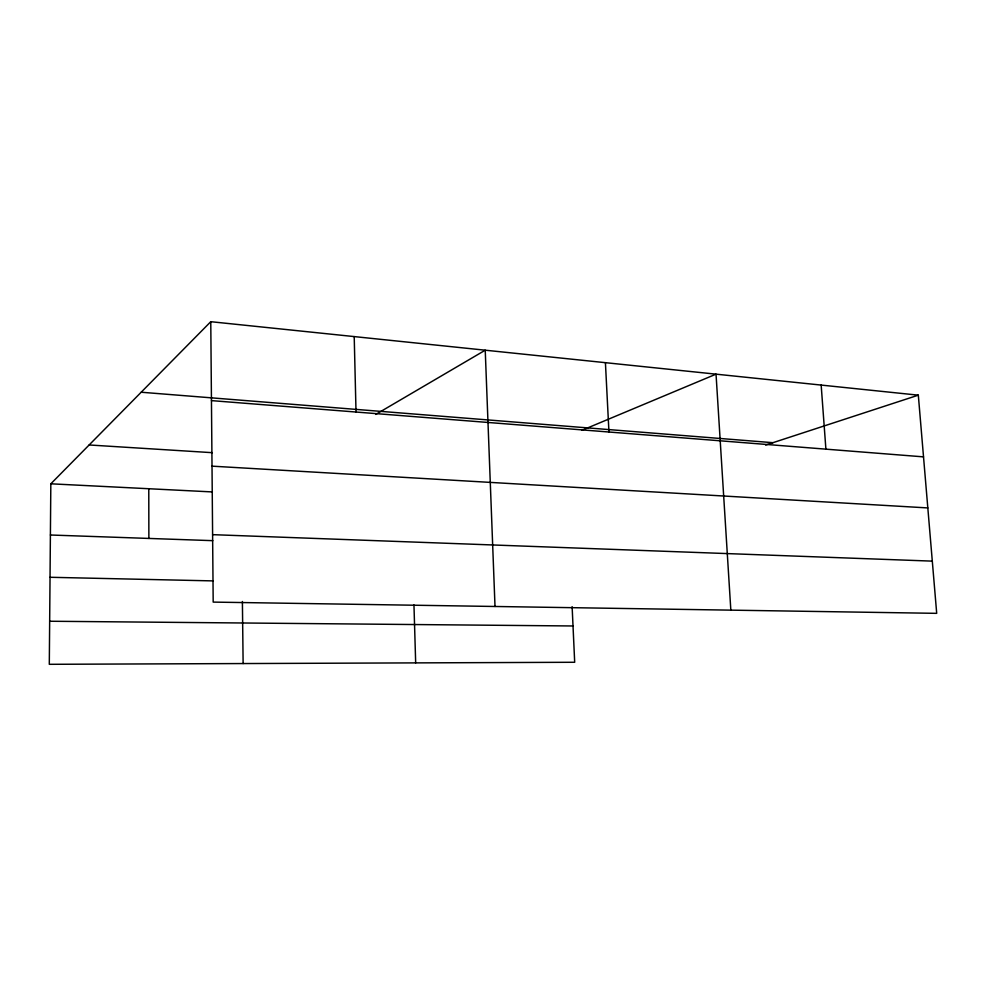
<?xml version="1.0" encoding="UTF-8"?>
<svg xmlns="http://www.w3.org/2000/svg" width="986" height="986" viewBox="0 0 986 986"><rect width="100%" height="100%" fill="white"/><g stroke="black" fill="none" stroke-linecap="round" stroke-linejoin="round"><path stroke-width="1.48" d="M210.77 321.695L213.186 602.101L936.7 613.341L918.323 395.164L210.77 321.695L50.828 483.806L49.3 664.305L574.69 662.272L572.126 606.673M375.752 414.416L485.235 350.203L495.009 606.476M582.073 430.241L716.033 374.162L730.836 610.137M765.617 445.08L918.323 395.164M49.657 621.242L573.014 625.974M50.039 577.278L213.136 580.902M50.397 535.004L212.791 540.661M212.606 534.659L932.3 561.133M50.828 483.806L212.372 491.928M212.015 466.156L927.826 507.926M89.134 444.969L212.36 452.685M211.448 400.612L923.525 456.863M141.183 392.231L772.925 442.689M821.165 385.082L825.898 449.148M605.416 362.675L608.954 432.016M413.96 604.948L415.673 662.888M354.208 336.596L356.02 412.037M242.396 601.509L243.123 663.553M148.775 488.723L148.874 538.442"/></g></svg>
